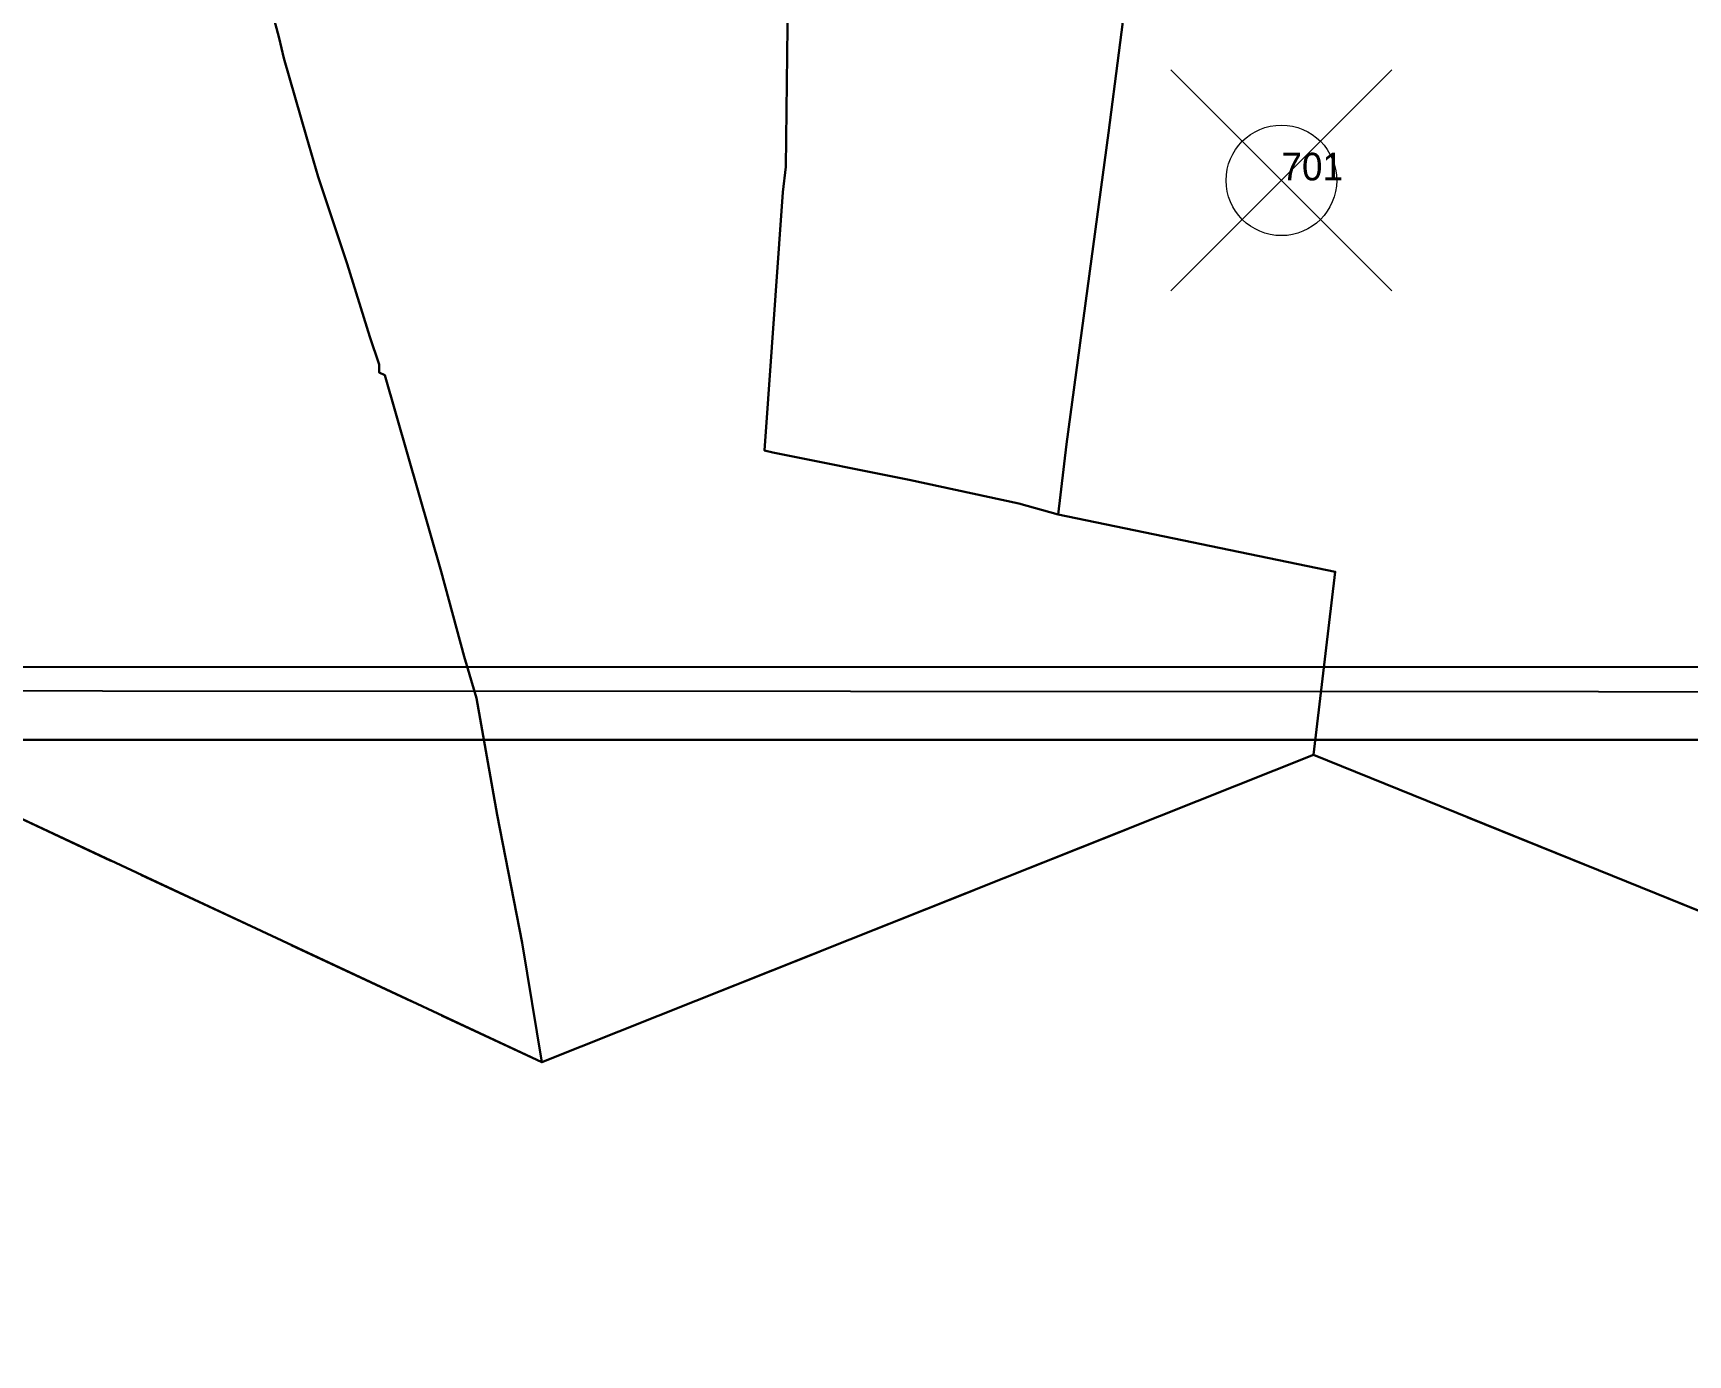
# Model space of a CAD drawing. Header units: millimetres. Extents: x -1419336 to 38707697, y -75591640 to 81.
# Drawn here: x 469 to 618.7, y -1167.7 to -1048.1 of the extents above; entities that cross this region are included whole.
import ezdxf

# ---------------------------------------------------------------- set-up
doc = ezdxf.new("R2010")
doc.units = ezdxf.units.MM
doc.header["$PDMODE"] = 35
doc.header["$PDSIZE"] = 10
doc.linetypes.add('ACAD_ISO02W100', pattern=[15, 12, -3])
doc.linetypes.add('DASHED', pattern=[0.75, 0.5, -0.25])
doc.layers.add('Legend', color=250, linetype='Continuous')
doc.layers.add('Line_Marking_Adusting_Sheet', color=1, linetype='Continuous')
for name, color, linetype, lineweight in [('Poly_Off', 250, 'ACAD_ISO02W100', 25), ('Poly_Survey_Bndry', 250, 'Continuous', 30), ('Text_Survey_No', 250, 'Continuous', 0)]:
    doc.layers.add(name, color=color, linetype=linetype, lineweight=lineweight)
doc.styles.get("Standard").update_dxf_attribs({"font": 'SakalBharati.ttf'})

msp = doc.modelspace()

# ---------------------------------------------------------------- linework, layer by layer
at = {"layer": 'Legend'}
msp.add_lwpolyline([(-63.2, -1105.39), (994.35, -1105.39), (994.35, -1801.26), (-63.2, -1801.26)], close=True, dxfattribs=at)
at = {"layer": 'Legend', "lineweight": 30}
msp.add_lwpolyline([(876.16, -1794.64), (-56.58, -1794.64), (-56.58, -1112.01), (876.16, -1112.01), (987.73, -1112.01), (987.73, -1154.3), (987.73, -1188.75), (987.73, -1205.79), (987.73, -1213), (987.73, -1224.82), (987.73, -1660.73), (987.73, -1720.19), (987.73, -1760.13), (987.73, -1794.64)], close=True, dxfattribs=at)
at = {"layer": 'Line_Marking_Adusting_Sheet'}
msp.add_lwpolyline([(745.95, -1107.72), (1.61, -1107.39)], dxfattribs=at)
at = {"layer": 'Poly_Off'}
for points in [[(451.61, -1111.49), (515.03, -1141.18)], [(515.03, -1141.18), (584.84, -1113.35)], [(584.84, -1113.35), (627.39, -1130.59)]]:
    msp.add_lwpolyline(points, dxfattribs=at)
at = {"layer": 'Poly_Survey_Bndry'}
for points in [[(561.75, -1091.61), (558.18, -1090.63), (548.26, -1088.46), (535.93, -1086), (535.18, -1085.83), (536.84, -1062.44), (537.1, -1060.15), (537.28, -1044.92), (537.28, -1042.9), (536.97, -1040.61), (536.77, -1015.82), (536.77, -1000.18), (530.18, -999.75), (530.91, -989.43), (532.16, -975.95), (532.91, -967.37)], [(578.56, -972.04), (574.91, -993.93), (572.94, -1005.8), (572.15, -1011.74), (570.04, -1028.09), (566.29, -1057.07), (562.49, -1085.26), (561.75, -1091.61)], [(570.04, -1028.09), (566.29, -1057.07), (562.49, -1085.26), (561.75, -1091.61), (558.18, -1090.63), (548.26, -1088.46), (535.93, -1086), (535.18, -1085.83), (536.84, -1062.44), (537.1, -1060.15), (537.28, -1044.92)], [(490.7, -1046.37), (491.28, -1048.5), (491.7, -1050.31), (493.76, -1057.43), (494.81, -1061.06), (497.42, -1068.92), (499.47, -1075.53), (500.31, -1078.04), (500.31, -1078.76), (500.84, -1079.01), (505.92, -1096.78), (508.02, -1104.47), (509.14, -1108.24), (511.01, -1118.79), (513.26, -1130.38), (515.03, -1141.18), (584.84, -1113.35), (586.8, -1096.79), (561.75, -1091.61), (558.18, -1090.63), (548.26, -1088.46), (535.93, -1086), (535.18, -1085.83), (536.84, -1062.44), (537.1, -1060.15), (537.28, -1044.92)], [(451.61, -1111.49), (515.03, -1141.18), (513.26, -1130.38), (511.01, -1118.79), (509.14, -1108.24), (508.02, -1104.47), (505.92, -1096.78), (500.84, -1079.01), (500.31, -1078.76), (500.31, -1078.04), (499.47, -1075.53), (497.42, -1068.92), (494.81, -1061.06), (493.76, -1057.43), (491.7, -1050.31), (491.28, -1048.5), (490.7, -1046.37)], [(490.7, -1046.37), (491.28, -1048.5), (491.7, -1050.31), (493.76, -1057.43), (494.81, -1061.06), (497.42, -1068.92), (499.47, -1075.53), (500.31, -1078.04), (500.31, -1078.76), (500.84, -1079.01), (505.92, -1096.78), (508.02, -1104.47), (509.14, -1108.24), (511.01, -1118.79), (513.26, -1130.38), (515.03, -1141.18)], [(561.75, -1091.61), (586.8, -1096.79), (584.84, -1113.35)]]:
    msp.add_lwpolyline(points, dxfattribs=at)
msp.add_lwpolyline([(627.39, -1130.59), (584.84, -1113.35), (586.8, -1096.79), (561.75, -1091.61), (562.49, -1085.26), (566.29, -1057.07), (570.04, -1028.09), (572.15, -1011.74), (572.94, -1005.8), (574.91, -993.93), (578.56, -972.04), (589.02, -973.4), (606.23, -975.45), (631.88, -978.46), (646.86, -980.37), (640.92, -1026.2), (632.69, -1089.65)], close=True, dxfattribs=at)
at = {"layer": 'Text_Survey_No'}
msp.add_point((581.93, -1061.38), dxfattribs=at)

# ---------------------------------------------------------------- texts
at = {"layer": 'Text_Survey_No', "linetype": 'DASHED'}
msp.add_text('701', height=2.5, dxfattribs=at).set_placement((581.93, -1061.38))

doc.saveas('drawing.dxf')
